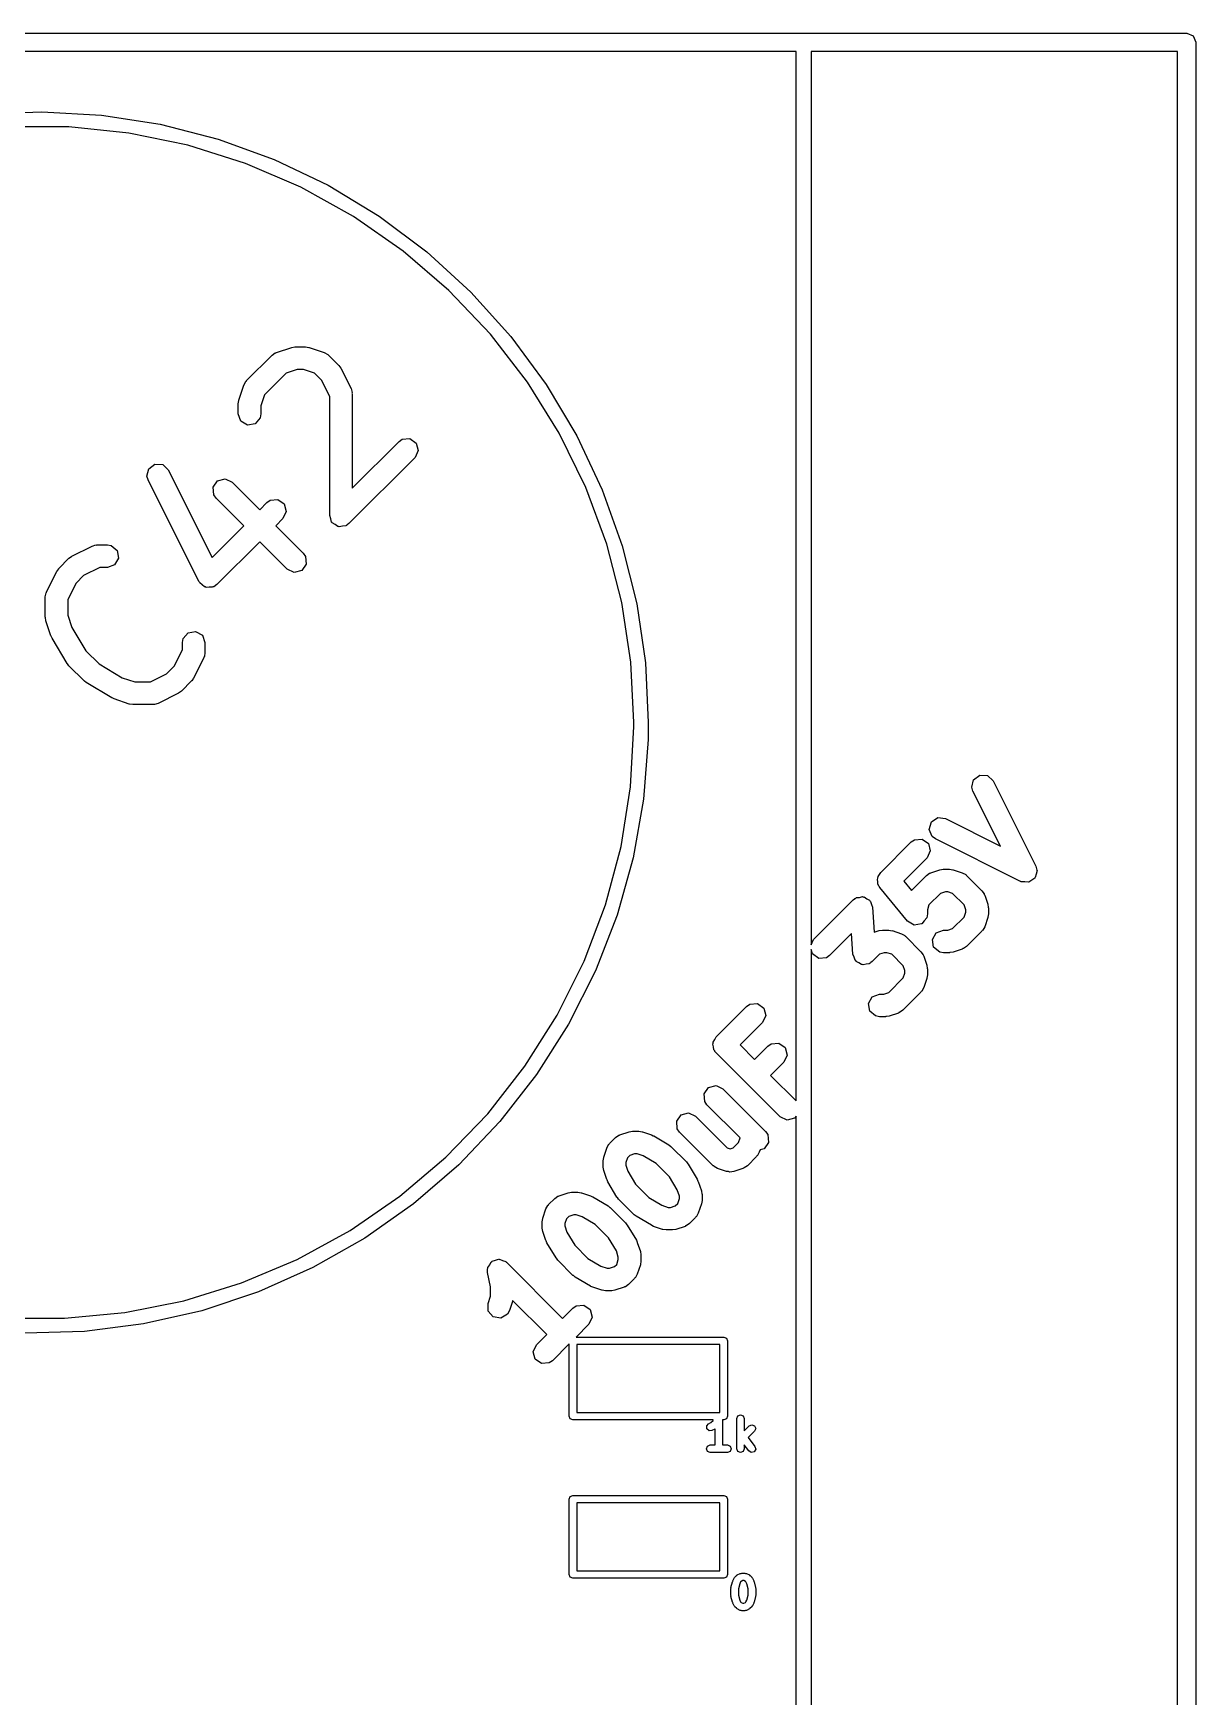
# Model space of a CAD drawing. Extents: x 97.5 to 143.9, y -109.8 to -49.
# Drawn here: x 114.07 to 121.78, y -61.26 to -50.23 of the extents above; entities that cross this region are included whole.
import ezdxf

# ---------------------------------------------------------------- set-up
doc = ezdxf.new("R2010")
doc.units = 0
doc.layers.add('BLACK', color=7, linetype='CONTINUOUS')

msp = doc.modelspace()

# ---------------------------------------------------------------- linework, layer by layer
at = {"layer": 'BLACK', "linetype": 'CONTINUOUS'}
for p, q in [((110.041, -50.23), (121.72, -50.23)), ((121.72, -50.23), (121.762, -50.2476)), ((121.762, -50.2476), (121.78, -50.29)), ((121.78, -50.29), (121.78, -70.61)), ((119.13, -50.35), (110.109, -50.35)), ((119.13, -57.3097), (119.13, -50.35)), ((119.23, -50.35), (119.23, -56.2737)), ((121.66, -50.35), (119.23, -50.35)), ((121.66, -70.55), (121.66, -50.35)), ((113.733, -50.7667), (114.128, -50.7501)), ((114.128, -50.7501), (114.523, -50.7722)), ((114.523, -50.7722), (114.914, -50.8327)), ((114.914, -50.8327), (115.298, -50.9311)), ((114.307, -50.8503), (113.907, -50.8496)), ((114.705, -50.8915), (114.307, -50.8503)), ((115.097, -50.9726), (114.705, -50.8915)), ((115.298, -50.9311), (115.669, -51.0665)), ((115.479, -51.093), (115.097, -50.9726)), ((115.669, -51.0665), (116.026, -51.2374)), ((115.846, -51.2513), (115.479, -51.093)), ((116.196, -51.4459), (115.846, -51.2513)), ((116.026, -51.2374), (116.365, -51.4424)), ((116.524, -51.6749), (116.196, -51.4459)), ((116.365, -51.4424), (116.682, -51.6794)), ((116.827, -51.9358), (116.524, -51.6749)), ((116.682, -51.6794), (116.974, -51.9462)), ((117.103, -52.2261), (116.827, -51.9358)), ((116.974, -51.9462), (117.239, -52.2403)), ((117.348, -52.5428), (117.103, -52.2261)), ((117.239, -52.2403), (117.473, -52.5588)), ((115.486, -52.533), (115.655, -52.3647)), ((115.655, -52.3647), (115.676, -52.3497)), ((115.676, -52.3497), (115.681, -52.3494)), ((115.681, -52.3494), (115.684, -52.3466)), ((115.684, -52.3466), (115.785, -52.3129)), ((115.785, -52.3129), (115.807, -52.3096)), ((115.807, -52.3096), (115.809, -52.3091)), ((115.809, -52.3091), (115.876, -52.3091)), ((115.876, -52.3091), (115.898, -52.3129)), ((115.898, -52.3129), (115.9, -52.3129)), ((115.9, -52.3129), (116.001, -52.3466)), ((116.001, -52.3466), (116.024, -52.359)), ((116.024, -52.359), (116.026, -52.3628)), ((116.026, -52.3628), (116.03, -52.3647)), ((116.03, -52.3647), (116.098, -52.432)), ((115.748, -52.4833), (115.605, -52.6266)), ((115.821, -52.4591), (115.748, -52.4833)), ((115.864, -52.4591), (115.821, -52.4591)), ((115.937, -52.4833), (115.864, -52.4591)), ((115.983, -52.5295), (115.937, -52.4833)), ((116.098, -52.432), (116.11, -52.4504)), ((116.11, -52.4504), (116.112, -52.4515)), ((116.112, -52.4515), (116.179, -52.5862)), ((115.435, -52.6634), (115.468, -52.5624)), ((115.468, -52.5624), (115.481, -52.5395)), ((115.481, -52.5395), (115.485, -52.5371)), ((115.485, -52.5371), (115.486, -52.533)), ((116.037, -52.6375), (115.983, -52.5295)), ((116.179, -52.5862), (116.186, -52.6112)), ((116.186, -52.6112), (116.185, -52.6155)), ((117.559, -52.8825), (117.348, -52.5428)), ((117.473, -52.5588), (117.676, -52.8986)), ((115.431, -52.6871), (115.435, -52.665)), ((115.431, -52.7544), (115.431, -52.6871)), ((115.435, -52.665), (115.435, -52.6634)), ((115.605, -52.6266), (115.581, -52.6993)), ((115.581, -52.6993), (115.581, -52.7544)), ((116.037, -53.4279), (116.037, -52.6375)), ((116.185, -52.6155), (116.187, -52.6198)), ((116.187, -52.6198), (116.187, -53.2468)), ((115.448, -52.8026), (115.431, -52.7544)), ((115.493, -52.8283), (115.448, -52.8026)), ((115.543, -52.8194), (115.493, -52.8283)), ((115.576, -52.7801), (115.543, -52.8194)), ((115.581, -52.7544), (115.576, -52.7801)), ((116.187, -53.2468), (116.497, -52.9371)), ((116.497, -52.9371), (116.518, -52.9222)), ((116.518, -52.9222), (116.569, -52.9177)), ((116.569, -52.9177), (116.611, -52.9471)), ((117.735, -53.2419), (117.559, -52.8825)), ((117.676, -52.8986), (117.844, -53.2567)), ((116.603, -53.0432), (116.165, -53.4809)), ((116.624, -52.9967), (116.603, -53.0432)), ((116.611, -52.9471), (116.624, -52.9967)), ((114.825, -53.1671), (114.837, -53.1172)), ((114.837, -53.1172), (114.878, -53.0866)), ((114.878, -53.0866), (114.93, -53.0897)), ((114.93, -53.0897), (114.967, -53.125)), ((114.967, -53.125), (115.257, -53.7053)), ((114.833, -53.192), (114.825, -53.1671)), ((115.169, -53.8655), (114.833, -53.192)), ((115.265, -53.2401), (115.294, -53.1981)), ((115.269, -53.2912), (115.265, -53.2401)), ((115.294, -53.1981), (115.344, -53.1848)), ((115.344, -53.1848), (115.39, -53.2065)), ((115.39, -53.2065), (115.573, -53.3892)), ((117.874, -53.6173), (117.735, -53.2419)), ((117.844, -53.2567), (117.977, -53.6294)), ((115.284, -53.3126), (115.269, -53.2912)), ((115.467, -53.4952), (115.284, -53.3126)), ((115.573, -53.3892), (115.621, -53.3412)), ((115.621, -53.3412), (115.642, -53.3262)), ((115.642, -53.3262), (115.694, -53.3218)), ((115.694, -53.3218), (115.736, -53.3512)), ((115.736, -53.3512), (115.749, -53.4007)), ((115.257, -53.7053), (115.467, -53.4952)), ((115.727, -53.4472), (115.679, -53.4952)), ((115.679, -53.4952), (115.862, -53.6779)), ((115.749, -53.4007), (115.727, -53.4472)), ((116.045, -53.4491), (116.037, -53.4279)), ((116.05, -53.4709), (116.045, -53.4491)), ((116.053, -53.4729), (116.05, -53.4709)), ((116.054, -53.4761), (116.053, -53.4729)), ((116.074, -53.4874), (116.054, -53.4761)), ((116.092, -53.5003), (116.074, -53.4874)), ((116.144, -53.4958), (116.121, -53.4978)), ((116.147, -53.4932), (116.144, -53.4958)), ((116.149, -53.4928), (116.147, -53.4932)), ((116.152, -53.4903), (116.149, -53.4928)), ((116.165, -53.4809), (116.152, -53.4903)), ((115.573, -53.6013), (115.289, -53.885)), ((115.756, -53.784), (115.573, -53.6013)), ((116.096, -53.5), (116.092, -53.5003)), ((116.099, -53.5017), (116.096, -53.5)), ((116.121, -53.4978), (116.099, -53.5017)), ((114.241, -53.7789), (114.308, -53.7116)), ((114.308, -53.7116), (114.326, -53.6987)), ((114.326, -53.6987), (114.327, -53.6975)), ((114.327, -53.6975), (114.462, -53.6302)), ((114.462, -53.6302), (114.487, -53.6227)), ((114.487, -53.6227), (114.491, -53.6238)), ((114.491, -53.6238), (114.496, -53.6223)), ((114.496, -53.6223), (114.563, -53.6223)), ((114.563, -53.6223), (114.589, -53.6268)), ((114.589, -53.6268), (114.628, -53.6598)), ((114.637, -53.7103), (114.611, -53.7547)), ((114.628, -53.6598), (114.637, -53.7103)), ((115.862, -53.6779), (115.877, -53.6992)), ((115.877, -53.6992), (115.881, -53.7503)), ((117.974, -54.0047), (117.874, -53.6173)), ((117.977, -53.6294), (118.073, -54.0134)), ((114.159, -53.9331), (114.227, -53.7984)), ((114.227, -53.7984), (114.24, -53.7804)), ((114.24, -53.7804), (114.241, -53.7789)), ((114.405, -53.8262), (114.355, -53.8764)), ((114.513, -53.7723), (114.405, -53.8262)), ((114.563, -53.7723), (114.513, -53.7723)), ((114.611, -53.7547), (114.563, -53.7723)), ((115.802, -53.8056), (115.756, -53.784)), ((115.852, -53.7924), (115.802, -53.8056)), ((115.881, -53.7503), (115.852, -53.7924)), ((114.159, -53.9375), (114.159, -53.9331)), ((114.355, -53.8764), (114.301, -53.9843)), ((115.174, -53.8694), (115.169, -53.8655)), ((115.175, -53.875), (115.174, -53.8694)), ((115.192, -53.8867), (115.175, -53.875)), ((115.207, -53.9008), (115.192, -53.8867)), ((115.212, -53.9011), (115.207, -53.9008)), ((115.217, -53.9044), (115.212, -53.9011)), ((115.237, -53.9026), (115.217, -53.9044)), ((115.258, -53.9038), (115.237, -53.9026)), ((115.262, -53.9004), (115.258, -53.9038)), ((115.268, -53.8999), (115.262, -53.9004)), ((115.289, -53.885), (115.268, -53.8999)), ((114.151, -53.9666), (114.156, -53.941)), ((114.151, -54.1013), (114.151, -53.9666)), ((114.156, -53.941), (114.159, -53.9375)), ((114.301, -53.9843), (114.301, -54.0891)), ((118.035, -54.4003), (117.974, -54.0047)), ((118.073, -54.0134), (118.131, -54.4048)), ((114.152, -54.1029), (114.151, -54.1013)), ((114.155, -54.125), (114.152, -54.1029)), ((114.189, -54.226), (114.155, -54.125)), ((114.301, -54.0891), (114.328, -54.1708)), ((114.191, -54.2288), (114.189, -54.226)), ((114.196, -54.2409), (114.191, -54.2288)), ((114.297, -54.4093), (114.196, -54.2409)), ((114.328, -54.1708), (114.421, -54.3242)), ((115.06, -54.2697), (115.065, -54.244)), ((115.065, -54.244), (115.098, -54.2047)), ((115.098, -54.2047), (115.148, -54.1958)), ((115.148, -54.1958), (115.193, -54.2215)), ((115.193, -54.2215), (115.21, -54.2697)), ((114.421, -54.3242), (114.508, -54.4121)), ((115.006, -54.4273), (115.06, -54.3193)), ((115.06, -54.3193), (115.06, -54.2697)), ((115.202, -54.3706), (115.135, -54.5052)), ((115.203, -54.3661), (115.202, -54.3706)), ((115.206, -54.3627), (115.203, -54.3661)), ((115.21, -54.337), (115.206, -54.3627)), ((115.21, -54.2697), (115.21, -54.337)), ((114.299, -54.4115), (114.297, -54.4093)), ((114.308, -54.4237), (114.299, -54.4115)), ((114.409, -54.5247), (114.308, -54.4237)), ((114.508, -54.4121), (114.662, -54.5042)), ((114.848, -54.5314), (114.956, -54.4774)), ((114.956, -54.4774), (115.006, -54.4273)), ((118.055, -54.8), (118.035, -54.4003)), ((118.131, -54.4048), (118.15, -54.8)), ((114.412, -54.5262), (114.409, -54.5247)), ((114.423, -54.536), (114.412, -54.5262)), ((114.592, -54.637), (114.423, -54.536)), ((114.662, -54.5042), (114.744, -54.5314)), ((114.744, -54.5314), (114.848, -54.5314)), ((115.054, -54.5921), (115.035, -54.6049)), ((115.121, -54.5247), (115.054, -54.5921)), ((115.122, -54.5232), (115.121, -54.5247)), ((115.135, -54.5052), (115.122, -54.5232)), ((114.595, -54.6377), (114.592, -54.637)), ((114.607, -54.6439), (114.595, -54.6377)), ((114.708, -54.6775), (114.607, -54.6439)), ((114.709, -54.6775), (114.708, -54.6775)), ((114.731, -54.6814), (114.709, -54.6775)), ((114.866, -54.6814), (114.731, -54.6814)), ((114.87, -54.6799), (114.866, -54.6814)), ((114.875, -54.6809), (114.87, -54.6799)), ((114.9, -54.6735), (114.875, -54.6809)), ((115.034, -54.6061), (114.9, -54.6735)), ((115.035, -54.6049), (115.034, -54.6061)), ((118.055, -54.8276), (118.055, -54.8)), ((118.15, -54.8), (118.148, -54.9131)), ((118.032, -55.2271), (118.055, -54.8276)), ((118.148, -54.9131), (118.118, -55.3076)), ((120.307, -55.1799), (120.349, -55.1493)), ((120.349, -55.1493), (120.4, -55.1524)), ((117.969, -55.6223), (118.032, -55.2271)), ((120.296, -55.2298), (120.307, -55.1799)), ((120.303, -55.2548), (120.296, -55.2298)), ((120.485, -55.6192), (120.303, -55.2548)), ((120.4, -55.1524), (120.437, -55.1877)), ((120.437, -55.1877), (120.72, -55.7534)), ((118.118, -55.3076), (118.049, -55.6973)), ((120.012, -55.5086), (120.027, -55.4594)), ((120.027, -55.4594), (120.07, -55.4311)), ((120.07, -55.4311), (120.121, -55.437)), ((120.121, -55.437), (120.485, -55.6192)), ((119.893, -55.5925), (119.914, -55.5775)), ((119.914, -55.5775), (119.965, -55.5731)), ((119.965, -55.5731), (120.007, -55.6025)), ((120.033, -55.5556), (120.012, -55.5086)), ((120.054, -55.5712), (120.033, -55.5556)), ((120.619, -55.854), (120.054, -55.5712)), ((117.866, -56.009), (117.969, -55.6223)), ((118.049, -55.6973), (117.943, -56.0784)), ((119.691, -55.7945), (119.893, -55.5925)), ((119.999, -55.6985), (119.845, -55.8526)), ((120.02, -55.652), (119.999, -55.6985)), ((120.007, -55.6025), (120.02, -55.652)), ((119.674, -55.821), (119.684, -55.8089)), ((119.684, -55.8089), (119.691, -55.7945)), ((119.994, -55.8147), (120.015, -55.7998)), ((120.015, -55.7998), (120.02, -55.7994)), ((120.02, -55.7994), (120.023, -55.7966)), ((120.023, -55.7966), (120.084, -55.7764)), ((120.084, -55.7764), (120.106, -55.7731)), ((120.106, -55.7731), (120.107, -55.7725)), ((120.107, -55.7725), (120.148, -55.7725)), ((120.148, -55.7725), (120.17, -55.7764)), ((120.17, -55.7764), (120.172, -55.7764)), ((120.172, -55.7764), (120.232, -55.7966)), ((120.232, -55.7966), (120.255, -55.809)), ((120.255, -55.809), (120.257, -55.8128)), ((120.721, -55.8052), (120.715, -55.8282)), ((120.72, -55.7534), (120.727, -55.7783)), ((120.728, -55.7824), (120.721, -55.8052)), ((120.727, -55.7783), (120.727, -55.7804)), ((120.727, -55.7804), (120.728, -55.7824)), ((119.669, -55.841), (119.673, -55.8315)), ((119.673, -55.8564), (119.669, -55.841)), ((119.673, -55.8315), (119.674, -55.821)), ((119.673, -55.8723), (119.673, -55.8564)), ((119.681, -55.8875), (119.673, -55.8723)), ((119.682, -55.8905), (119.681, -55.8875)), ((119.684, -55.8916), (119.682, -55.8905)), ((119.686, -55.895), (119.684, -55.8916)), ((119.868, -56.1173), (119.686, -55.895)), ((119.845, -55.8526), (119.895, -55.9137)), ((119.895, -55.9137), (119.994, -55.8147)), ((120.12, -55.9225), (120.087, -55.9333)), ((120.136, -55.9225), (120.12, -55.9225)), ((120.168, -55.9333), (120.136, -55.9225)), ((120.257, -55.8128), (120.261, -55.8147)), ((120.261, -55.8147), (120.362, -55.9157)), ((120.362, -55.9157), (120.377, -55.9371)), ((120.621, -55.8542), (120.619, -55.854)), ((120.623, -55.8557), (120.621, -55.8542)), ((120.647, -55.8572), (120.623, -55.8557)), ((120.67, -55.8599), (120.647, -55.8572)), ((120.672, -55.8587), (120.67, -55.8599)), ((120.674, -55.8588), (120.672, -55.8587)), ((120.693, -55.8447), (120.674, -55.8588)), ((120.713, -55.8316), (120.693, -55.8447)), ((120.714, -55.8295), (120.713, -55.8316)), ((120.715, -55.8282), (120.714, -55.8295)), ((117.724, -56.3834), (117.866, -56.009)), ((119.246, -56.239), (119.509, -55.9763)), ((119.509, -55.9763), (119.518, -55.9699)), ((119.518, -55.9699), (119.52, -55.967)), ((119.52, -55.967), (119.523, -55.9663)), ((119.523, -55.9663), (119.53, -55.9614)), ((119.53, -55.9614), (119.55, -55.9596)), ((119.55, -55.9596), (119.57, -55.9548)), ((119.57, -55.9548), (119.575, -55.9574)), ((119.575, -55.9574), (119.581, -55.9569)), ((119.581, -55.9569), (119.598, -55.9685)), ((119.598, -55.9685), (119.616, -55.9774)), ((119.616, -55.9774), (119.618, -55.9829)), ((119.618, -55.9829), (119.623, -55.9863)), ((119.623, -55.9863), (119.629, -56.0059)), ((119.629, -56.0059), (119.637, -56.0244)), ((119.637, -56.0244), (119.648, -56.191)), ((120.011, -56.0093), (120.001, -56.0415)), ((120.087, -55.9333), (120.011, -56.0093)), ((120.244, -56.0093), (120.168, -55.9333)), ((120.255, -56.0415), (120.244, -56.0093)), ((120.377, -55.9371), (120.378, -55.9415)), ((120.378, -55.9415), (120.381, -55.945)), ((120.381, -55.945), (120.401, -56.0056)), ((120.401, -56.0056), (120.404, -56.0278)), ((120.404, -56.0278), (120.405, -56.0294)), ((120.405, -56.0294), (120.405, -56.0698)), ((117.943, -56.0784), (117.8, -56.4473)), ((119.868, -56.1175), (119.868, -56.1173)), ((119.868, -56.118), (119.868, -56.1175)), ((119.89, -56.1306), (119.868, -56.118)), ((119.912, -56.1435), (119.89, -56.1306)), ((119.937, -56.1392), (119.913, -56.1436)), ((119.962, -56.1352), (119.937, -56.1392)), ((119.963, -56.1348), (119.962, -56.1352)), ((119.979, -56.1154), (119.963, -56.1347)), ((119.963, -56.1347), (119.963, -56.1348)), ((119.996, -56.0963), (119.979, -56.1154)), ((120.001, -56.0698), (119.996, -56.0954)), ((119.996, -56.0954), (119.996, -56.0958)), ((119.996, -56.0958), (119.996, -56.0963)), ((120.001, -56.0415), (120.001, -56.0698)), ((120.168, -56.1658), (120.244, -56.0899)), ((120.244, -56.0899), (120.255, -56.0576)), ((120.255, -56.0576), (120.255, -56.0415)), ((120.401, -56.0935), (120.381, -56.1541)), ((120.405, -56.0698), (120.401, -56.0918)), ((120.401, -56.0918), (120.401, -56.0935)), ((119.23, -56.2737), (119.246, -56.239)), ((119.498, -56.1993), (119.352, -56.345)), ((119.507, -56.3374), (119.498, -56.1993)), ((119.648, -56.191), (119.68, -56.1804)), ((119.68, -56.1804), (119.702, -56.1771)), ((119.702, -56.1771), (119.703, -56.1766)), ((119.703, -56.1766), (119.744, -56.1766)), ((119.744, -56.1766), (119.766, -56.1805)), ((119.766, -56.1805), (119.767, -56.1804)), ((119.767, -56.1804), (119.828, -56.2006)), ((119.828, -56.2006), (119.851, -56.213)), ((119.851, -56.213), (119.853, -56.2169)), ((119.853, -56.2169), (119.857, -56.2188)), ((119.857, -56.2188), (119.958, -56.3198)), ((119.913, -56.1436), (119.912, -56.1434)), ((119.912, -56.1434), (119.912, -56.1435)), ((120.034, -56.2386), (120.059, -56.1941)), ((120.042, -56.2891), (120.034, -56.2386)), ((120.059, -56.1941), (120.107, -56.1766)), ((120.107, -56.1766), (120.136, -56.1766)), ((120.136, -56.1766), (120.168, -56.1658)), ((120.362, -56.1834), (120.261, -56.2844)), ((120.364, -56.1793), (120.362, -56.1834)), ((120.368, -56.177), (120.364, -56.1793)), ((120.381, -56.1541), (120.368, -56.177)), ((119.238, -56.335), (119.23, -56.3058)), ((119.23, -56.3058), (119.23, -70.55)), ((119.28, -56.3644), (119.238, -56.335)), ((119.331, -56.36), (119.28, -56.3644)), ((119.352, -56.345), (119.331, -56.36)), ((119.515, -56.3559), (119.507, -56.3374)), ((119.521, -56.3754), (119.515, -56.3559)), ((119.683, -56.3373), (119.635, -56.3854)), ((119.715, -56.3266), (119.683, -56.3373)), ((119.732, -56.3266), (119.715, -56.3266)), ((119.764, -56.3373), (119.732, -56.3266)), ((119.84, -56.4133), (119.764, -56.3373)), ((119.958, -56.3198), (119.973, -56.3411)), ((119.973, -56.3411), (119.974, -56.3456)), ((119.974, -56.3456), (119.976, -56.3491)), ((119.976, -56.3491), (119.997, -56.4097)), ((120.082, -56.3221), (120.042, -56.2891)), ((120.107, -56.3266), (120.082, -56.3221)), ((120.148, -56.3266), (120.107, -56.3266)), ((120.149, -56.326), (120.148, -56.3266)), ((120.172, -56.3227), (120.149, -56.326)), ((120.232, -56.3025), (120.172, -56.3227)), ((120.236, -56.2997), (120.232, -56.3025)), ((120.24, -56.2994), (120.236, -56.2997)), ((120.261, -56.2844), (120.24, -56.2994)), ((117.546, -56.7416), (117.724, -56.3834)), ((117.8, -56.4473), (117.621, -56.8005)), ((119.526, -56.3789), (119.521, -56.3754)), ((119.528, -56.3843), (119.526, -56.3789)), ((119.546, -56.3932), (119.528, -56.3843)), ((119.563, -56.4048), (119.546, -56.3932)), ((119.569, -56.4043), (119.563, -56.4048)), ((119.574, -56.407), (119.569, -56.4043)), ((119.594, -56.4021), (119.574, -56.407)), ((119.614, -56.4004), (119.594, -56.4021)), ((119.621, -56.3955), (119.614, -56.4004)), ((119.624, -56.3947), (119.621, -56.3955)), ((119.626, -56.3919), (119.624, -56.3947)), ((119.635, -56.3854), (119.626, -56.3919)), ((119.851, -56.4456), (119.84, -56.4133)), ((119.84, -56.4939), (119.851, -56.4617)), ((119.851, -56.4617), (119.851, -56.4456)), ((119.997, -56.4097), (120, -56.4319)), ((120.001, -56.4738), (119.997, -56.4959)), ((120, -56.4319), (120.001, -56.4334)), ((120.001, -56.4334), (120.001, -56.4738)), ((119.744, -56.5901), (119.84, -56.4939)), ((119.96, -56.5834), (119.958, -56.5875)), ((119.964, -56.5811), (119.96, -56.5834)), ((119.976, -56.5581), (119.964, -56.5811)), ((119.997, -56.4975), (119.976, -56.5581)), ((119.997, -56.4959), (119.997, -56.4975)), ((118.6, -56.8855), (118.802, -56.6834)), ((118.802, -56.6834), (118.823, -56.6685)), ((118.823, -56.6685), (118.874, -56.664)), ((118.874, -56.664), (118.916, -56.6934)), ((118.916, -56.6934), (118.93, -56.743)), ((119.609, -56.6628), (119.635, -56.6184)), ((119.618, -56.7134), (119.609, -56.6628)), ((119.635, -56.6184), (119.683, -56.6009)), ((119.683, -56.6009), (119.711, -56.6009)), ((119.711, -56.6009), (119.744, -56.5901)), ((119.958, -56.5875), (119.837, -56.7087)), ((117.332, -57.0798), (117.546, -56.7416)), ((117.621, -56.8005), (117.409, -57.1346)), ((118.908, -56.7895), (118.759, -56.9385)), ((118.93, -56.743), (118.908, -56.7895)), ((119.657, -56.7463), (119.618, -56.7134)), ((119.683, -56.7509), (119.657, -56.7463)), ((119.724, -56.7509), (119.683, -56.7509)), ((119.725, -56.7503), (119.724, -56.7509)), ((119.747, -56.747), (119.725, -56.7503)), ((119.808, -56.7268), (119.747, -56.747)), ((119.811, -56.724), (119.808, -56.7268)), ((119.816, -56.7236), (119.811, -56.724)), ((119.837, -56.7087), (119.816, -56.7236)), ((118.58, -56.9191), (118.591, -56.9031)), ((118.591, -56.9031), (118.6, -56.8855)), ((118.578, -56.932), (118.581, -56.9258)), ((118.583, -56.9508), (118.578, -56.932)), ((118.581, -56.9258), (118.58, -56.9191)), ((118.585, -56.9702), (118.583, -56.9508)), ((118.59, -56.9783), (118.585, -56.9702)), ((118.591, -56.9815), (118.59, -56.9783)), ((118.594, -56.9834), (118.591, -56.9815)), ((118.6, -56.9915), (118.594, -56.9834)), ((119.024, -57.4158), (118.6, -56.9915)), ((118.759, -56.9385), (118.855, -57.0345)), ((118.855, -57.0345), (118.943, -56.9461)), ((118.943, -56.9461), (118.965, -56.9311)), ((118.965, -56.9311), (119.016, -56.9267)), ((119.016, -56.9267), (119.058, -56.9561)), ((119.071, -57.0056), (119.049, -57.0521)), ((119.058, -56.9561), (119.071, -57.0056)), ((117.085, -57.3948), (117.332, -57.0798)), ((117.409, -57.1346), (117.166, -57.4464)), ((119.049, -57.0521), (118.961, -57.1405)), ((118.52, -57.2625), (118.549, -57.2205)), ((118.549, -57.2205), (118.599, -57.2072)), ((118.599, -57.2072), (118.645, -57.2289)), ((118.645, -57.2289), (118.928, -57.5118)), ((118.961, -57.1405), (119.13, -57.3097)), ((118.524, -57.3136), (118.52, -57.2625)), ((118.539, -57.335), (118.524, -57.3136)), ((118.759, -57.5547), (118.539, -57.335)), ((116.807, -57.6831), (117.085, -57.3948)), ((117.166, -57.4464), (116.893, -57.7329)), ((118.338, -57.4444), (118.367, -57.4023)), ((118.342, -57.4955), (118.338, -57.4444)), ((118.367, -57.4023), (118.417, -57.3891)), ((118.417, -57.3891), (118.463, -57.4107)), ((118.463, -57.4107), (118.673, -57.6205)), ((119.07, -57.4375), (119.024, -57.4158)), ((119.12, -57.4242), (119.07, -57.4375)), ((119.13, -57.41), (119.12, -57.4242)), ((119.13, -68.02), (119.13, -57.41)), ((117.893, -57.5926), (117.933, -57.5522)), ((117.933, -57.5522), (117.954, -57.5372)), ((117.954, -57.5372), (117.959, -57.5368)), ((117.959, -57.5368), (117.962, -57.534)), ((117.962, -57.534), (118.023, -57.5138)), ((118.023, -57.5138), (118.045, -57.5106)), ((118.045, -57.5106), (118.047, -57.51)), ((118.047, -57.51), (118.087, -57.51)), ((118.087, -57.51), (118.109, -57.5139)), ((118.109, -57.5139), (118.111, -57.5138)), ((118.111, -57.5138), (118.171, -57.534)), ((118.171, -57.534), (118.183, -57.5402)), ((118.183, -57.5402), (118.186, -57.5409)), ((118.186, -57.5409), (118.287, -57.6015)), ((118.357, -57.5168), (118.342, -57.4955)), ((118.58, -57.739), (118.357, -57.5168)), ((118.749, -57.5849), (118.759, -57.5547)), ((118.928, -57.5118), (118.943, -57.5331)), ((118.943, -57.5331), (118.947, -57.5842)), ((116.502, -57.942), (116.807, -57.6831)), ((117.85, -57.7062), (117.854, -57.6841)), ((117.854, -57.6825), (117.874, -57.6219)), ((117.854, -57.6841), (117.854, -57.6825)), ((117.874, -57.6219), (117.887, -57.599)), ((117.887, -57.599), (117.891, -57.5966)), ((117.891, -57.5966), (117.893, -57.5926)), ((118.011, -57.6861), (118, -57.7184)), ((118.027, -57.6707), (118.011, -57.6861)), ((118.059, -57.66), (118.027, -57.6707)), ((118.075, -57.66), (118.059, -57.66)), ((118.116, -57.6737), (118.075, -57.66)), ((118.202, -57.7254), (118.116, -57.6737)), ((118.287, -57.6015), (118.299, -57.6113)), ((118.299, -57.6113), (118.302, -57.6128)), ((118.302, -57.6128), (118.403, -57.7138)), ((118.673, -57.6205), (118.693, -57.6272)), ((118.693, -57.6272), (118.713, -57.6205)), ((118.713, -57.6205), (118.749, -57.5849)), ((118.867, -57.6784), (118.807, -57.739)), ((118.869, -57.6744), (118.867, -57.6784)), ((118.873, -57.672), (118.869, -57.6744)), ((118.886, -57.6491), (118.873, -57.672)), ((118.891, -57.6335), (118.886, -57.6491)), ((118.918, -57.6262), (118.891, -57.6335)), ((118.947, -57.5842), (118.918, -57.6262)), ((116.893, -57.7329), (116.593, -57.9914)), ((117.85, -57.7466), (117.85, -57.7062)), ((117.851, -57.7482), (117.85, -57.7466)), ((117.854, -57.7703), (117.851, -57.7482)), ((117.874, -57.8309), (117.854, -57.7703)), ((118, -57.7184), (118, -57.7344)), ((118, -57.7344), (118.014, -57.7757)), ((118.014, -57.7757), (118.066, -57.8617)), ((118.29, -57.8133), (118.202, -57.7254)), ((118.403, -57.7138), (118.411, -57.726)), ((118.411, -57.726), (118.414, -57.7282)), ((118.414, -57.7282), (118.475, -57.8292)), ((118.584, -57.7409), (118.58, -57.739)), ((118.586, -57.7448), (118.584, -57.7409)), ((118.609, -57.7572), (118.586, -57.7448)), ((118.669, -57.7774), (118.609, -57.7572)), ((118.681, -57.7771), (118.669, -57.7774)), ((118.691, -57.7812), (118.681, -57.7771)), ((118.717, -57.7774), (118.691, -57.7812)), ((118.777, -57.7572), (118.717, -57.7774)), ((118.781, -57.7544), (118.777, -57.7572)), ((118.785, -57.754), (118.781, -57.7544)), ((118.807, -57.739), (118.785, -57.754)), ((117.877, -57.8337), (117.874, -57.8309)), ((117.881, -57.8458), (117.877, -57.8337)), ((117.942, -57.9468), (117.881, -57.8458)), ((118.066, -57.8617), (118.154, -57.9497)), ((118.342, -57.8994), (118.29, -57.8133)), ((118.356, -57.9406), (118.342, -57.8994)), ((118.475, -57.8292), (118.479, -57.8413)), ((118.479, -57.8413), (118.481, -57.8441)), ((118.481, -57.8441), (118.502, -57.9047)), ((118.502, -57.9047), (118.505, -57.9269)), ((116.172, -58.1686), (116.502, -57.942)), ((116.593, -57.9914), (116.27, -58.2195)), ((117.47, -58.0259), (117.483, -58.003)), ((117.483, -58.003), (117.487, -58.0007)), ((117.487, -58.0007), (117.489, -57.9966)), ((117.489, -57.9966), (117.529, -57.9562)), ((117.529, -57.9562), (117.55, -57.9413)), ((117.55, -57.9413), (117.555, -57.9409)), ((117.555, -57.9409), (117.558, -57.9381)), ((117.558, -57.9381), (117.619, -57.9179)), ((117.619, -57.9179), (117.641, -57.9146)), ((117.641, -57.9146), (117.643, -57.9141)), ((117.643, -57.9141), (117.683, -57.9141)), ((117.683, -57.9141), (117.705, -57.9179)), ((117.705, -57.9179), (117.707, -57.9179)), ((117.707, -57.9179), (117.767, -57.9381)), ((117.767, -57.9381), (117.779, -57.9443)), ((117.779, -57.9443), (117.782, -57.9449)), ((117.782, -57.9449), (117.883, -58.0056)), ((117.883, -58.0056), (117.895, -58.0154)), ((117.895, -58.0154), (117.898, -58.0168)), ((117.898, -58.0168), (117.999, -58.1178)), ((117.945, -57.949), (117.942, -57.9468)), ((117.953, -57.9613), (117.945, -57.949)), ((118.054, -58.0623), (117.953, -57.9613)), ((118.154, -57.9497), (118.24, -58.0013)), ((118.24, -58.0013), (118.281, -58.0151)), ((118.281, -58.0151), (118.297, -58.0151)), ((118.297, -58.0151), (118.329, -58.0043)), ((118.329, -58.0043), (118.345, -57.9889)), ((118.345, -57.9889), (118.356, -57.9567)), ((118.356, -57.9567), (118.356, -57.9406)), ((118.502, -57.9926), (118.481, -58.0532)), ((118.506, -57.9688), (118.502, -57.9909)), ((118.502, -57.9909), (118.502, -57.9926)), ((118.505, -57.9269), (118.506, -57.9284)), ((118.506, -57.9284), (118.506, -57.9688)), ((117.446, -58.1103), (117.45, -58.0882)), ((117.446, -58.1507), (117.446, -58.1103)), ((117.45, -58.0866), (117.47, -58.0259)), ((117.45, -58.0882), (117.45, -58.0866)), ((117.607, -58.0902), (117.596, -58.1224)), ((117.596, -58.1224), (117.596, -58.1385)), ((117.623, -58.0748), (117.607, -58.0902)), ((117.655, -58.0641), (117.623, -58.0748)), ((117.671, -58.0641), (117.655, -58.0641)), ((117.712, -58.0778), (117.671, -58.0641)), ((117.798, -58.1294), (117.712, -58.0778)), ((117.999, -58.1178), (118.007, -58.1301)), ((118.057, -58.0638), (118.054, -58.0623)), ((118.069, -58.0736), (118.057, -58.0638)), ((118.17, -58.1342), (118.069, -58.0736)), ((118.423, -58.1229), (118.402, -58.1378)), ((118.463, -58.0825), (118.423, -58.1229)), ((118.465, -58.0784), (118.463, -58.0825)), ((118.469, -58.0761), (118.465, -58.0784)), ((118.481, -58.0532), (118.469, -58.0761)), ((115.821, -58.3608), (116.172, -58.1686)), ((116.27, -58.2195), (115.926, -58.415)), ((117.447, -58.1522), (117.446, -58.1507)), ((117.45, -58.1744), (117.447, -58.1522)), ((117.47, -58.235), (117.45, -58.1744)), ((117.473, -58.2378), (117.47, -58.235)), ((117.477, -58.2499), (117.473, -58.2378)), ((117.596, -58.1385), (117.61, -58.1798)), ((117.61, -58.1798), (117.662, -58.2658)), ((117.886, -58.2174), (117.798, -58.1294)), ((117.938, -58.3034), (117.886, -58.2174)), ((118.007, -58.1301), (118.01, -58.1323)), ((118.01, -58.1323), (118.071, -58.2333)), ((118.071, -58.2333), (118.075, -58.2454)), ((118.173, -58.1349), (118.17, -58.1342)), ((118.185, -58.141), (118.173, -58.1349)), ((118.245, -58.1612), (118.185, -58.141)), ((118.247, -58.1612), (118.245, -58.1612)), ((118.269, -58.1651), (118.247, -58.1612)), ((118.309, -58.1651), (118.269, -58.1651)), ((118.311, -58.1645), (118.309, -58.1651)), ((118.333, -58.1612), (118.311, -58.1645)), ((118.394, -58.141), (118.333, -58.1612)), ((118.397, -58.1382), (118.394, -58.141)), ((118.402, -58.1378), (118.397, -58.1382)), ((117.538, -58.3509), (117.477, -58.2499)), ((117.662, -58.2658), (117.75, -58.3538)), ((117.951, -58.3447), (117.938, -58.3034)), ((117.951, -58.3607), (117.951, -58.3447)), ((118.075, -58.2454), (118.077, -58.2482)), ((118.077, -58.2482), (118.098, -58.3088)), ((118.098, -58.3088), (118.101, -58.331)), ((118.101, -58.331), (118.101, -58.3325)), ((118.101, -58.3325), (118.101, -58.3729)), ((115.453, -58.5166), (115.821, -58.3608)), ((115.926, -58.415), (115.565, -58.5759)), ((117.084, -58.4222), (117.086, -58.4184)), ((117.084, -58.4482), (117.084, -58.4222)), ((117.103, -58.542), (117.084, -58.4482)), ((117.085, -58.4141), (117.098, -58.3963)), ((117.086, -58.4184), (117.085, -58.4141)), ((117.098, -58.3963), (117.108, -58.3772)), ((117.108, -58.3772), (117.112, -58.3756)), ((117.112, -58.3756), (117.115, -58.3721)), ((117.115, -58.3721), (117.136, -58.3664)), ((117.136, -58.3664), (117.156, -58.3585)), ((117.156, -58.3585), (117.16, -58.3599)), ((117.16, -58.3599), (117.164, -58.3588)), ((117.164, -58.3588), (117.184, -58.368)), ((117.184, -58.368), (117.205, -58.375)), ((117.205, -58.375), (117.207, -58.3787)), ((117.207, -58.3787), (117.211, -58.3805)), ((117.211, -58.3805), (117.582, -58.7517)), ((117.541, -58.3531), (117.538, -58.3509)), ((117.549, -58.3653), (117.541, -58.3531)), ((117.65, -58.4663), (117.549, -58.3653)), ((117.75, -58.3538), (117.836, -58.4054)), ((117.836, -58.4054), (117.877, -58.4191)), ((117.877, -58.4191), (117.893, -58.4191)), ((117.893, -58.4191), (117.925, -58.4084)), ((117.925, -58.4084), (117.941, -58.393)), ((117.941, -58.393), (117.951, -58.3607)), ((118.077, -58.4572), (118.065, -58.4801)), ((118.098, -58.3966), (118.077, -58.4572)), ((118.101, -58.3729), (118.098, -58.395)), ((118.098, -58.395), (118.098, -58.3966)), ((115.07, -58.6342), (115.453, -58.5166)), ((117.103, -58.6032), (117.103, -58.542)), ((117.653, -58.4678), (117.65, -58.4663)), ((117.665, -58.4776), (117.653, -58.4678)), ((117.766, -58.5382), (117.665, -58.4776)), ((117.769, -58.5389), (117.766, -58.5382)), ((117.781, -58.5451), (117.769, -58.5389)), ((117.841, -58.5653), (117.781, -58.5451)), ((117.843, -58.5652), (117.841, -58.5653)), ((117.865, -58.5691), (117.843, -58.5652)), ((117.905, -58.5691), (117.865, -58.5691)), ((117.907, -58.5686), (117.905, -58.5691)), ((117.929, -58.5653), (117.907, -58.5686)), ((117.99, -58.5451), (117.929, -58.5653)), ((117.993, -58.5423), (117.99, -58.5451)), ((117.998, -58.5419), (117.993, -58.5423)), ((118.019, -58.527), (117.998, -58.5419)), ((118.059, -58.4866), (118.019, -58.527)), ((118.061, -58.4825), (118.059, -58.4866)), ((118.065, -58.4801), (118.061, -58.4825)), ((114.678, -58.7126), (115.07, -58.6342)), ((115.565, -58.5759), (115.189, -58.7008)), ((117.087, -58.6522), (117.103, -58.6032)), ((117.088, -58.7035), (117.087, -58.6522)), ((117.249, -58.6391), (117.229, -58.6997)), ((117.25, -58.6319), (117.249, -58.6374)), ((117.249, -58.6374), (117.249, -58.6391)), ((117.476, -58.8578), (117.25, -58.6319)), ((117.65, -58.6835), (117.672, -58.6686)), ((117.672, -58.6686), (117.723, -58.6641)), ((117.723, -58.6641), (117.765, -58.6935)), ((113.879, -58.7489), (114.279, -58.751)), ((114.279, -58.751), (114.678, -58.7126)), ((114.803, -58.7885), (114.411, -58.8381)), ((115.189, -58.7008), (114.803, -58.7885)), ((117.122, -58.7419), (117.088, -58.7035)), ((117.173, -58.7494), (117.122, -58.7419)), ((117.216, -58.7226), (117.173, -58.7494)), ((117.229, -58.6997), (117.216, -58.7226)), ((117.582, -58.7517), (117.65, -58.6835)), ((117.756, -58.7896), (117.671, -58.875)), ((117.778, -58.7431), (117.756, -58.7896)), ((117.765, -58.6935), (117.778, -58.7431)), ((114.411, -58.8381), (114.015, -58.8491)), ((117.408, -58.926), (117.476, -58.8578)), ((117.671, -58.875), (118.65, -58.875)), ((118.65, -58.875), (118.668, -58.8823)), ((118.668, -58.8823), (118.675, -58.9)), ((118.675, -58.9), (118.675, -59.4)), ((117.386, -58.9725), (117.408, -58.926)), ((117.399, -59.022), (117.386, -58.9725)), ((117.625, -58.9208), (117.514, -59.032)), ((117.625, -59.4), (117.625, -58.9208)), ((117.675, -58.925), (117.675, -59.375)), ((118.625, -58.925), (117.675, -58.925)), ((118.625, -59.375), (118.625, -58.925)), ((117.441, -59.0514), (117.399, -59.022)), ((117.492, -59.047), (117.441, -59.0514)), ((117.514, -59.032), (117.492, -59.047)), ((117.632, -59.4177), (117.625, -59.4)), ((117.65, -59.425), (117.632, -59.4177)), ((118.581, -59.425), (117.65, -59.425)), ((117.675, -59.375), (118.625, -59.375)), ((118.537, -59.4647), (118.55, -59.4503)), ((118.55, -59.4503), (118.565, -59.4426)), ((118.565, -59.4426), (118.579, -59.4281)), ((118.579, -59.4281), (118.581, -59.425)), ((118.65, -59.425), (118.643, -59.425)), ((118.643, -59.425), (118.643, -59.5905)), ((118.668, -59.4177), (118.65, -59.425)), ((118.675, -59.4), (118.668, -59.4177)), ((118.736, -59.4155), (118.743, -59.3978)), ((118.736, -59.6155), (118.736, -59.4155)), ((118.743, -59.3978), (118.761, -59.3905)), ((118.761, -59.3905), (118.778, -59.3978)), ((118.778, -59.3978), (118.786, -59.4155)), ((118.786, -59.4155), (118.786, -59.498)), ((118.538, -59.4838), (118.537, -59.4647)), ((118.553, -59.4963), (118.538, -59.4838)), ((118.572, -59.495), (118.553, -59.4963)), ((118.591, -59.4855), (118.572, -59.495)), ((118.593, -59.4832), (118.591, -59.4855)), ((118.593, -59.5905), (118.593, -59.4832)), ((118.786, -59.498), (118.819, -59.4645)), ((118.855, -59.4998), (118.813, -59.5416)), ((118.813, -59.5416), (118.857, -59.6005)), ((118.819, -59.4645), (118.837, -59.4571)), ((118.837, -59.4571), (118.855, -59.4645)), ((118.855, -59.4645), (118.862, -59.4821)), ((118.862, -59.4821), (118.855, -59.4998)), ((118.536, -59.6155), (118.543, -59.5978)), ((118.543, -59.6332), (118.536, -59.6155)), ((118.543, -59.5978), (118.561, -59.5905)), ((118.561, -59.6405), (118.543, -59.6332)), ((118.561, -59.5905), (118.593, -59.5905)), ((118.675, -59.6405), (118.561, -59.6405)), ((118.643, -59.5905), (118.675, -59.5905)), ((118.675, -59.5905), (118.693, -59.5978)), ((118.693, -59.6332), (118.675, -59.6405)), ((118.693, -59.5978), (118.7, -59.6155)), ((118.7, -59.6155), (118.693, -59.6332)), ((118.743, -59.6332), (118.736, -59.6155)), ((118.761, -59.6405), (118.743, -59.6332)), ((118.778, -59.6332), (118.761, -59.6405)), ((118.786, -59.6155), (118.778, -59.6332)), ((118.817, -59.6305), (118.786, -59.5889)), ((118.786, -59.5889), (118.786, -59.6155)), ((118.833, -59.6402), (118.817, -59.6305)), ((118.852, -59.6355), (118.833, -59.6402)), ((118.862, -59.619), (118.852, -59.6355)), ((118.857, -59.6005), (118.862, -59.619)), ((117.625, -59.95), (117.632, -59.9323)), ((117.625, -60.45), (117.625, -59.95)), ((117.632, -59.9323), (117.65, -59.925)), ((117.65, -59.925), (118.65, -59.925)), ((117.675, -59.975), (117.675, -60.425)), ((118.625, -59.975), (117.675, -59.975)), ((118.625, -60.425), (118.625, -59.975)), ((118.65, -59.925), (118.668, -59.9323)), ((118.668, -59.9323), (118.675, -59.95)), ((118.675, -59.95), (118.675, -60.45)), ((117.675, -60.425), (118.625, -60.425)), ((118.74, -60.4526), (118.759, -60.4431)), ((118.759, -60.4431), (118.765, -60.4427)), ((118.765, -60.4427), (118.77, -60.4405)), ((118.77, -60.4405), (118.789, -60.4405)), ((118.789, -60.4405), (118.795, -60.4427)), ((118.795, -60.4427), (118.8, -60.4431)), ((118.8, -60.4431), (118.82, -60.4526)), ((117.632, -60.4677), (117.625, -60.45)), ((117.65, -60.475), (117.632, -60.4677)), ((118.65, -60.475), (117.65, -60.475)), ((118.668, -60.4677), (118.65, -60.475)), ((118.675, -60.45), (118.668, -60.4677)), ((118.698, -60.5356), (118.708, -60.4975)), ((118.699, -60.5387), (118.698, -60.5356)), ((118.698, -60.5417), (118.699, -60.5387)), ((118.698, -60.5893), (118.698, -60.5417)), ((118.708, -60.4975), (118.71, -60.4952)), ((118.71, -60.4924), (118.719, -60.4733)), ((118.71, -60.4952), (118.71, -60.4924)), ((118.719, -60.4733), (118.722, -60.4706)), ((118.722, -60.4706), (118.724, -60.4668)), ((118.724, -60.4668), (118.734, -60.4573)), ((118.734, -60.4573), (118.737, -60.4557)), ((118.737, -60.4557), (118.74, -60.4526)), ((118.756, -60.5123), (118.748, -60.5447)), ((118.748, -60.5447), (118.748, -60.5862)), ((118.762, -60.4993), (118.756, -60.5123)), ((118.766, -60.4955), (118.762, -60.4993)), ((118.776, -60.4905), (118.766, -60.4955)), ((118.783, -60.4905), (118.776, -60.4905)), ((118.794, -60.4955), (118.783, -60.4905)), ((118.797, -60.4993), (118.794, -60.4955)), ((118.804, -60.5123), (118.797, -60.4993)), ((118.812, -60.5447), (118.804, -60.5123)), ((118.812, -60.5862), (118.812, -60.5447)), ((118.82, -60.4526), (118.822, -60.4557)), ((118.822, -60.4557), (118.826, -60.4573)), ((118.826, -60.4573), (118.836, -60.4668)), ((118.836, -60.4668), (118.837, -60.4706)), ((118.837, -60.4706), (118.84, -60.4733)), ((118.84, -60.4733), (118.85, -60.4924)), ((118.85, -60.4924), (118.85, -60.4952)), ((118.85, -60.4952), (118.852, -60.4975)), ((118.852, -60.4975), (118.861, -60.5356)), ((118.861, -60.5356), (118.861, -60.5387)), ((118.861, -60.5387), (118.862, -60.5417)), ((118.862, -60.5417), (118.862, -60.5893)), ((118.699, -60.5922), (118.698, -60.5893)), ((118.698, -60.5953), (118.699, -60.5922)), ((118.708, -60.6334), (118.698, -60.5953)), ((118.71, -60.6357), (118.708, -60.6334)), ((118.71, -60.6386), (118.71, -60.6357)), ((118.719, -60.6576), (118.71, -60.6386)), ((118.722, -60.6603), (118.719, -60.6576)), ((118.724, -60.6641), (118.722, -60.6603)), ((118.734, -60.6736), (118.724, -60.6641)), ((118.748, -60.5862), (118.756, -60.6187)), ((118.756, -60.6187), (118.762, -60.6316)), ((118.762, -60.6316), (118.766, -60.6354)), ((118.766, -60.6354), (118.776, -60.6405)), ((118.776, -60.6405), (118.783, -60.6405)), ((118.783, -60.6405), (118.794, -60.6354)), ((118.794, -60.6354), (118.797, -60.6316)), ((118.797, -60.6316), (118.804, -60.6187)), ((118.804, -60.6187), (118.812, -60.5862)), ((118.836, -60.6641), (118.826, -60.6736)), ((118.837, -60.6603), (118.836, -60.6641)), ((118.84, -60.6576), (118.837, -60.6603)), ((118.85, -60.6386), (118.84, -60.6576)), ((118.852, -60.6334), (118.85, -60.6357)), ((118.85, -60.6357), (118.85, -60.6386)), ((118.861, -60.5953), (118.852, -60.6334)), ((118.862, -60.5893), (118.861, -60.5922)), ((118.861, -60.5922), (118.861, -60.5953)), ((118.737, -60.6752), (118.734, -60.6736)), ((118.74, -60.6783), (118.737, -60.6752)), ((118.759, -60.6878), (118.74, -60.6783)), ((118.765, -60.6882), (118.759, -60.6878)), ((118.77, -60.6905), (118.765, -60.6882)), ((118.789, -60.6905), (118.77, -60.6905)), ((118.795, -60.6883), (118.789, -60.6905)), ((118.8, -60.6878), (118.795, -60.6883)), ((118.82, -60.6783), (118.8, -60.6878)), ((118.822, -60.6752), (118.82, -60.6783)), ((118.826, -60.6736), (118.822, -60.6752))]:
    msp.add_line(p, q, dxfattribs=at)

doc.saveas('drawing.dxf')
